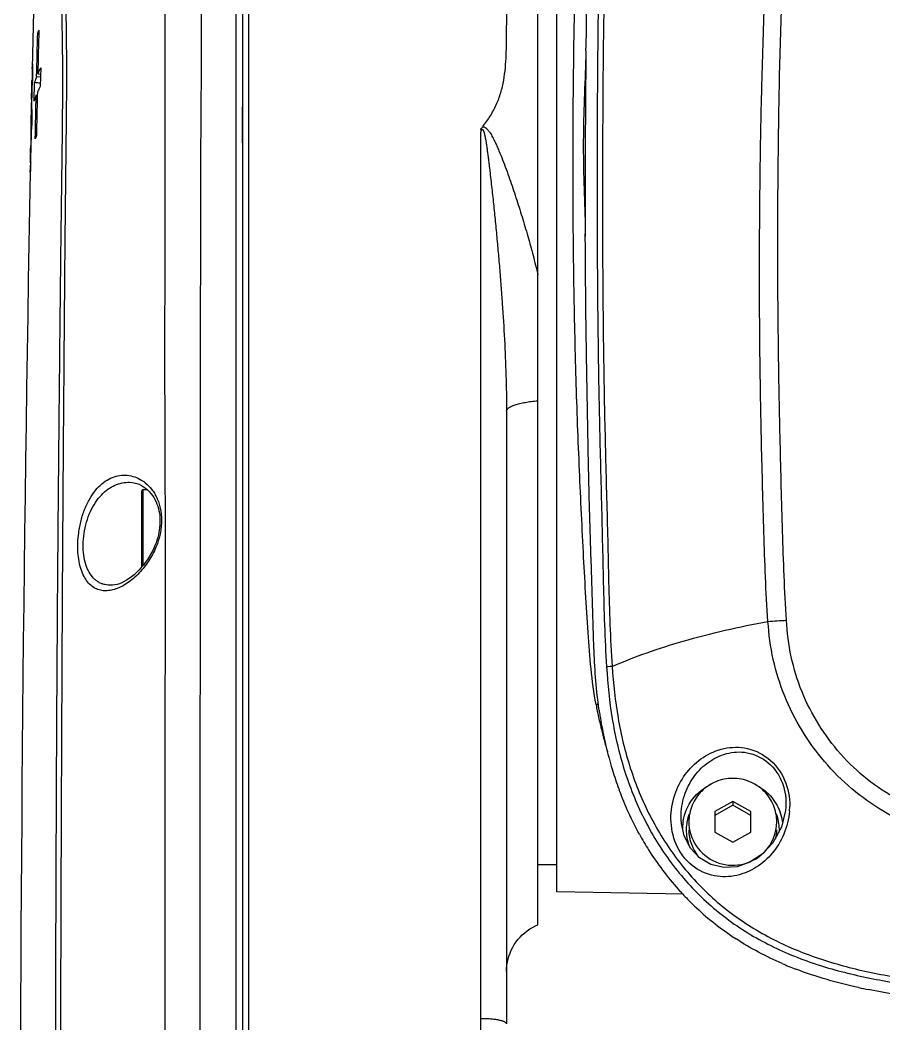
# Model space of a CAD drawing. Header units: millimetres. Extents: x 5828 to 6704, y 123 to 421.
# Drawn here: x 6366.69 to 6371.27, y 268.72 to 274.04 of the extents above; entities that cross this region are included whole.
import ezdxf

# ---------------------------------------------------------------- set-up
doc = ezdxf.new("R2010")
doc.units = ezdxf.units.MM
doc.layers.add('外形图', color=7, linetype='Continuous')

msp = doc.modelspace()

# ---------------------------------------------------------------- linework, layer by layer
at = {"layer": '外形图', "color": 7, "linetype": 'Continuous'}
for p, q in [((6369.4356, 269.2421), (6369.4356, 276.6085)), ((6369.5356, 269.4164), (6369.5356, 276.4497)), ((6367.9011, 276.3956), (6367.9011, 263.6177)), ((6367.8689, 276.3622), (6367.8689, 259.7691)), ((6366.771, 274.533), (6366.7538, 273.7828)), ((6366.7658, 274.3498), (6366.7537, 273.7828)), ((6366.7826, 273.9718), (6366.7885, 273.9712)), ((6369.6897, 273.8771), (6369.6898, 273.89)), ((6369.6901, 273.8772), (6369.6902, 273.8902)), ((6366.7538, 273.7825), (6366.7538, 273.7829)), ((6366.7545, 273.8009), (6366.7554, 273.8008)), ((6366.7986, 273.7864), (6366.7961, 273.6873)), ((6366.752, 273.7017), (6366.7522, 273.7136)), ((6366.7522, 273.7136), (6366.7523, 273.7155)), ((6366.7523, 273.716), (6366.7523, 273.718)), ((6366.7523, 273.716), (6366.7523, 273.7155)), ((6366.7523, 273.7155), (6366.7523, 273.716)), ((6366.7548, 273.7161), (6366.7529, 273.716)), ((6366.7533, 273.7629), (6366.7554, 273.7627)), ((6366.777, 273.7404), (6366.7974, 273.7383)), ((6366.7832, 273.7552), (6366.7978, 273.7533)), ((6366.7505, 273.6226), (6366.7516, 273.6831)), ((6366.7516, 273.6831), (6366.752, 273.7017)), ((6366.752, 273.7017), (6366.7523, 273.7017)), ((6366.7524, 273.6681), (6366.7538, 273.6681)), ((6366.7638, 273.6103), (6366.766, 273.7094)), ((6366.7503, 273.6174), (6366.7458, 273.3884)), ((6366.7504, 273.6201), (6366.7505, 273.6226)), ((6366.7505, 273.6226), (6366.7504, 273.6201)), ((6366.751, 273.61), (6366.7522, 273.6099)), ((6366.7747, 273.6415), (6366.7806, 273.6418)), ((6366.7809, 273.6561), (6366.7806, 273.6418)), ((6366.7485, 273.5088), (6366.7496, 273.5658)), ((6366.7496, 273.5658), (6366.7498, 273.5751)), ((6366.7496, 273.5658), (6366.7498, 273.5751)), ((6366.7498, 273.5751), (6366.751, 273.575)), ((6366.7507, 273.5658), (6366.7508, 273.5659)), ((6366.7507, 273.5658), (6366.7509, 273.5658)), ((6367.869, 273.3893), (6367.869, 273.5786)), ((6366.748, 273.4864), (6366.7485, 273.5088)), ((6366.748, 273.4864), (6366.7484, 273.5065)), ((6366.7484, 273.5065), (6366.7485, 273.5088)), ((6366.7512, 273.5089), (6366.749, 273.5088)), ((6366.7491, 273.4963), (6366.751, 273.4964)), ((6366.7483, 273.4388), (6366.75, 273.4388)), ((6369.1308, 273.4426), (6369.1308, 268.744)), ((6366.7448, 273.3353), (6366.7453, 273.3609)), ((6366.7451, 273.3503), (6366.7453, 273.3502)), ((6366.7451, 273.3503), (6366.7453, 273.3502)), ((6366.7466, 273.3664), (6366.7482, 273.3663)), ((6366.7438, 273.2822), (6366.7448, 273.3353)), ((6366.7438, 273.2822), (6366.7446, 273.3253)), ((6366.7446, 273.3253), (6366.7448, 273.3353)), ((6366.7451, 273.3253), (6366.747, 273.3251)), ((6366.7454, 273.3279), (6366.7471, 273.3277)), ((6366.747, 273.3251), (6366.747, 273.3249)), ((6366.743, 273.2408), (6366.7429, 273.2335)), ((6366.7431, 273.2408), (6366.743, 273.2335)), ((6366.7433, 273.2521), (6366.7443, 273.2522)), ((6369.6867, 272.8918), (6369.6867, 272.9053)), ((6369.687, 272.8918), (6369.687, 272.9053)), ((6369.2689, 271.9659), (6369.2689, 268.7164)), ((6367.2701, 271.5889), (6367.2701, 271.5889)), ((6367.3356, 271.1405), (6367.3356, 271.5431)), ((6367.3423, 271.1485), (6367.3423, 271.5497)), ((6367.3423, 271.5497), (6367.3637, 271.5497)), ((6367.9011, 271.3667), (6367.9011, 270.9872)), ((6367.173, 271.0422), (6367.173, 271.0422)), ((6367.9011, 270.5705), (6367.9011, 268.415)), ((6370.4689, 269.8967), (6370.3737, 269.8424)), ((6370.4689, 269.8967), (6370.4689, 269.8759)), ((6370.5642, 269.8424), (6370.4689, 269.8967)), ((6370.7507, 269.8815), (6370.75, 269.8641)), ((6370.4689, 269.8759), (6370.3737, 269.8216)), ((6370.3737, 269.8424), (6370.3737, 269.7338)), ((6370.5642, 269.8216), (6370.4689, 269.8759)), ((6370.5642, 269.7338), (6370.5642, 269.8424)), ((6370.7487, 269.849), (6370.7486, 269.8476)), ((6370.75, 269.8641), (6370.7487, 269.849)), ((6370.1954, 269.7969), (6370.1947, 269.8139)), ((6370.1968, 269.7809), (6370.1954, 269.7969)), ((6370.1969, 269.78), (6370.1968, 269.7809)), ((6370.3737, 269.7338), (6370.4689, 269.6795)), ((6370.4689, 269.6795), (6370.5642, 269.7338)), ((6369.4356, 269.5621), (6369.5356, 269.5621)), ((6370.2075, 269.4047), (6369.5356, 269.4164))]:
    msp.add_line(p, q, dxfattribs=at)
for points in [[(6367.9011, 274.6282), (6367.9011, 273.739), (6367.9011, 273.5906), (6367.9011, 273.4244), (6367.9011, 273.2416), (6367.9011, 273.0409), (6367.9011, 272.8201), (6367.9011, 272.3152)], [(6369.1308, 273.4426), (6369.1309, 272.9661), (6369.1308, 272.4397), (6369.1309, 271.8573), (6369.1308, 271.2094), (6369.1308, 270.4849)], [(6367.9011, 272.3152), (6367.9011, 272.0282), (6367.9011, 271.7131)], [(6367.2701, 271.5889), (6367.2813, 271.5882), (6367.2947, 271.5861), (6367.3077, 271.5826), (6367.3203, 271.5779), (6367.3324, 271.5721), (6367.344, 271.5651), (6367.3549, 271.5572)], [(6367.3549, 271.5572), (6367.3651, 271.5485), (6367.3746, 271.5391), (6367.3832, 271.5291), (6367.3911, 271.5186), (6367.3982, 271.5077), (6367.4045, 271.4965), (6367.4101, 271.485), (6367.415, 271.4733), (6367.4192, 271.4614), (6367.4227, 271.4493), (6367.4256, 271.4372), (6367.4278, 271.4249), (6367.4295, 271.4125), (6367.4306, 271.4), (6367.4311, 271.3873), (6367.4311, 271.3745), (6367.4304, 271.3615), (6367.4292, 271.3483), (6367.4275, 271.3349), (6367.4253, 271.3227)], [(6367.4253, 271.3227), (6367.4228, 271.3106), (6367.4193, 271.2966), (6367.4151, 271.2824), (6367.4102, 271.268), (6367.4045, 271.2533), (6367.3981, 271.2385), (6367.3909, 271.2236), (6367.3829, 271.2085), (6367.3742, 271.1935), (6367.3646, 271.1787), (6367.3543, 271.1641), (6367.3433, 271.1497)], [(6367.3433, 271.1497), (6367.3317, 271.1358), (6367.3194, 271.1225), (6367.3068, 271.11), (6367.2938, 271.0983), (6367.2806, 271.0876), (6367.2674, 271.0779), (6367.2541, 271.0694), (6367.2411, 271.0619), (6367.2282, 271.0557), (6367.2156, 271.0507), (6367.2034, 271.0468), (6367.1916, 271.0441), (6367.1802, 271.0426), (6367.173, 271.0422)], [(6370.7487, 269.8489), (6370.7266, 269.7589), (6370.6815, 269.6768), (6370.6243, 269.6157), (6370.5599, 269.5737), (6370.4912, 269.5502), (6370.4206, 269.5459), (6370.3518, 269.5621), (6370.2923, 269.5972), (6370.2453, 269.648), (6370.2117, 269.7143), (6370.1969, 269.78)], [(6369.2689, 268.9949), (6369.2694, 269.011), (6369.2709, 269.0275), (6369.2735, 269.044), (6369.2771, 269.0603), (6369.2817, 269.0764), (6369.2874, 269.0923), (6369.294, 269.1077), (6369.3016, 269.1227), (6369.3101, 269.1372), (6369.3195, 269.1511), (6369.3297, 269.1644), (6369.3408, 269.177), (6369.3526, 269.1889), (6369.3652, 269.2), (6369.3784, 269.2103), (6369.3923, 269.2198), (6369.4067, 269.2284), (6369.4217, 269.236), (6369.4356, 269.2421)]]:
    msp.add_lwpolyline(points, dxfattribs=at)
for centre, radius, start, end in [((6438.212, 273.2194), 68.5255, 179.194188, 179.439249), ((6367.1634, 273.8167), 0.4112, 155.6254, 157.8406), ((6441.0645, 273.1721), 71.3783, 179.434109, 180.214157), ((6370.9061, 273.664), 4.154, 178.366, 178.6357), ((6367.1796, 273.5789), 0.4338, 151.4459, 156.0199), ((6381.2747, 273.4255), 14.5253, 178.66904, 178.8463), ((6359.6237, 273.8392), 7.1322, 358.89111, 359.01117), ((6367.1307, 273.5973), 0.3815, 157.9586, 162.9081), ((6382.2359, 273.3204), 15.4883, 178.65821, 178.88212), ((6358.6486, 273.8602), 8.1074, 357.91938, 358.87599), ((6360.3118, 273.7905), 6.4418, 358.39397, 358.91131), ((6366.7415, 273.9997), 0.292, 272.2559, 272.5805), ((6366.8718, 273.6149), 0.1215, 177.584, 178.8443), ((6367.1551, 273.4898), 0.4095, 158.2636, 162.8805), ((6356.754, 273.6451), 9.9981, 358.16557, 358.94832), ((6358.8742, 273.5796), 7.8754, 358.449, 358.97579), ((6367.1763, 273.2503), 0.4371, 156.4554, 158.5299), ((6369.1967, 273.3144), 2.4519, 178.2704, 178.9119), ((6357.898, 273.6052), 8.8535, 357.90783, 358.18543), ((6674.0112, 267.4901), 307.322, 178.929172, 181.207883), ((6369.0855, 273.2154), 2.3425, 179.1026, 179.2643), ((6368.005, 273.2292), 1.2619, 179.2611, 179.4068), ((6374.6084, 273.1282), 7.8661, 178.87827, 179.09717), ((6367.3423, 271.5431), 0.00667, 90, 180), ((6369.377, 292.9006), 22.0865, 273.31791, 273.57267), ((6369.7505, 270.3201), 0.0899, 85.4492, 94.4135), ((6371.9877, 270.8211), 2.2815, 190.3878, 191.2755), ((6371.9646, 270.8166), 2.258, 191.2768, 191.4384), ((6371.9199, 270.8073), 2.2123, 191.4326, 193.2945), ((6372.1084, 270.7264), 2.3739, 188.3936, 189.0866), ((6371.964, 270.7028), 2.2276, 189.0748, 190.5724), ((6371.871, 270.7959), 2.1621, 193.3004, 193.6251), ((6371.8237, 270.7843), 2.1134, 193.6195, 195.3903), ((6371.8936, 270.6867), 2.1554, 190.4932, 192.1834), ((6371.7404, 270.7613), 2.027, 195.3892, 197.2683), ((6371.8045, 270.6665), 2.0641, 192.1566, 197.0263), ((6371.6711, 270.6262), 1.9248, 197.0424, 200.1646), ((6371.6118, 270.6049), 1.8618, 200.1806, 200.3994), ((6370.4646, 269.7461), 0.2426, 160.0748, 169.6236), ((6370.4733, 269.7461), 0.2426, 10.3764, 19.9252), ((6370.4734, 269.7491), 0.2626, 9.7136, 20.1751), ((6370.3982, 269.8738), 0.3726, 355.6232, 358.0234), ((6370.4024, 269.8737), 0.3684, 358.0253, 359.4925), ((6370.4617, 269.7493), 0.2598, 173.3496, 178.958), ((6370.4648, 269.749), 0.2629, 170.2797, 173.3562), ((6370.4636, 269.7462), 0.2417, 169.6031, 179.4015), ((6370.4733, 269.7883), 0.229, 315.4059, 359.9413), ((6370.4742, 269.7462), 0.2417, 0.5985, 10.3969), ((6370.4732, 269.749), 0.2628, 6.1711, 9.7207), ((6371.4005, 270.5073), 1.6287, 208.8183, 212.2019), ((6370.4579, 269.7495), 0.2559, 178.9691, 179.9995), ((6370.4586, 269.7464), 0.2367, 179.433, 180.567), ((6370.4653, 269.7468), 0.2434, 180.6467, 199.329), ((6370.4643, 269.7466), 0.2287, 180.0418, 219.4701), ((6370.4736, 269.7466), 0.2286, 347.8849, 359.9509), ((6370.4778, 269.7464), 0.2381, 357.5412, 359.4317), ((6370.4793, 269.7464), 0.2367, 359.433, 0.567), ((6370.4621, 269.7459), 0.24, 199.3778, 202.8687), ((6371.3505, 270.4757), 1.5695, 212.1993, 221.7112), ((6370.4726, 269.7886), 0.2296, 314.0574, 315.4787), ((6371.3262, 270.4551), 1.5377, 221.7391, 224.4846), ((6371.3267, 270.4564), 1.5389, 224.5065, 234.2542), ((6371.3263, 270.4557), 1.5381, 234.2518, 236.8826), ((6371.467, 270.7353), 1.8515, 246.5571, 249.003), ((6371.7977, 271.929), 3.0915, 257.66, 258.6134)]:
    msp.add_arc(centre, radius, start, end, dxfattribs=at)
for points, knots in [([(6367.6327, 276.386), (6367.6328, 276.386), (6367.6329, 276.3858), (6367.633, 276.3854), (6367.6331, 276.3848), (6367.6333, 276.3836), (6367.6335, 276.3814), (6367.6338, 276.3782), (6367.634, 276.3739), (6367.6342, 276.3688), (6367.6345, 276.3627), (6367.6347, 276.3557), (6367.635, 276.3477), (6367.6353, 276.3352), (6367.6358, 276.3172), (6367.6363, 276.2929), (6367.6369, 276.2649), (6367.6376, 276.2332), (6367.6382, 276.1979), (6367.6389, 276.159), (6367.6395, 276.1165), (6367.6402, 276.0706), (6367.641, 276.0025), (6367.6419, 275.9091), (6367.6429, 275.7873), (6367.6438, 275.653), (6367.6448, 275.5068), (6367.6458, 275.3492), (6367.6467, 275.1809), (6367.6474, 275.0027), (6367.6481, 274.8154), (6367.6487, 274.6197), (6367.6493, 274.4165), (6367.6494, 274.2065), (6367.6493, 274.0276), (6367.6493, 273.8818), (6367.6491, 273.7709), (6367.6487, 273.6591), (6367.6479, 273.5468), (6367.647, 273.4343), (6367.6464, 273.3216), (6367.6463, 273.209), (6367.6466, 273.0964), (6367.6468, 272.9838), (6367.6465, 272.8337), (6367.6452, 272.6459), (6367.6438, 272.4205), (6367.6434, 272.1952), (6367.6438, 271.9698), (6367.6444, 271.7444), (6367.6447, 271.5189), (6367.6447, 271.2934), (6367.6443, 270.9926), (6367.6437, 270.6165), (6367.6428, 270.1651), (6367.6422, 269.7134), (6367.6419, 269.2616), (6367.6418, 268.8097), (6367.6417, 268.3575), (6367.6413, 267.9052), (6367.6409, 267.4526), (6367.6407, 267.0754), (6367.6406, 266.7735), (6367.6404, 266.4716), (6367.6407, 266.094), (6367.6419, 265.7163), (6367.6427, 265.414), (6367.6429, 265.1872), (6367.6429, 264.9605), (6367.6432, 264.7337), (6367.6442, 264.5447), (6367.6449, 264.3934), (6367.645, 264.2799), (6367.6447, 264.1664), (6367.644, 264.0528), (6367.6442, 263.9393), (6367.6459, 263.8636), (6367.6472, 263.8258)], [0, 0, 0, 0, 0.000014, 0.000043, 0.000091, 0.000157, 0.000344, 0.000606, 0.000943, 0.001354, 0.00184, 0.0024, 0.003035, 0.003745, 0.005387, 0.007325, 0.009557, 0.01208, 0.014893, 0.017992, 0.021373, 0.025033, 0.028967, 0.037639, 0.047349, 0.058054, 0.069712, 0.082277, 0.095695, 0.109905, 0.124841, 0.140437, 0.156635, 0.173379, 0.190598, 0.199356, 0.208197, 0.217101, 0.226049, 0.235018, 0.24399, 0.252958, 0.261919, 0.270879, 0.279843, 0.297784, 0.31573, 0.333671, 0.351611, 0.369556, 0.387508, 0.405465, 0.423426, 0.459353, 0.495292, 0.531247, 0.567218, 0.603202, 0.6392, 0.675212, 0.711241, 0.747285, 0.765312, 0.783341, 0.81941, 0.855498, 0.87355, 0.891605, 0.90966, 0.927715, 0.945774, 0.954806, 0.963842, 0.972882, 0.981923, 0.990963, 1, 1, 1, 1]), ([(6367.8336, 263.6682), (6367.8336, 263.8213), (6367.8339, 264.1275), (6367.8344, 264.5866), (6367.8346, 265.0456), (6367.8343, 265.6572), (6367.8344, 266.4211), (6367.8344, 267.3373), (6367.8344, 268.2527), (6367.8344, 269.1673), (6367.8344, 269.9291), (6367.8344, 270.5381), (6367.8344, 270.9946), (6367.8344, 271.451), (6367.8344, 271.9071), (6367.8344, 272.3631), (6367.8344, 272.8189), (6367.8344, 273.2744), (6367.8345, 273.726), (6367.8345, 274.166), (6367.8345, 274.5208), (6367.8345, 274.7912), (6367.8345, 274.9819), (6367.8344, 275.1634), (6367.8344, 275.3349), (6367.8344, 275.4956), (6367.8344, 275.6447), (6367.8344, 275.7817), (6367.8344, 275.906), (6367.8344, 276.0014), (6367.8344, 276.0709), (6367.8344, 276.1178), (6367.8344, 276.1612), (6367.8344, 276.2009), (6367.8344, 276.237), (6367.8344, 276.2694), (6367.8344, 276.298), (6367.8344, 276.3195), (6367.8344, 276.3348), (6367.8344, 276.3449), (6367.8344, 276.354), (6367.8344, 276.3621), (6367.8344, 276.3693), (6367.8344, 276.3756), (6367.8344, 276.3809), (6367.8344, 276.3847), (6367.8344, 276.3872), (6367.8344, 276.3888), (6367.8344, 276.3901), (6367.8344, 276.3912), (6367.8344, 276.3919), (6367.8344, 276.3924), (6367.8344, 276.3927), (6367.8344, 276.3929), (6367.8344, 276.393), (6367.8344, 276.3931), (6367.8344, 276.3932), (6367.8344, 276.3932)], [0, 0, 0, 0, 0.036091, 0.072182, 0.108251, 0.144299, 0.216357, 0.288354, 0.360294, 0.432172, 0.503994, 0.539882, 0.575755, 0.61162, 0.647467, 0.683295, 0.719126, 0.754925, 0.790687, 0.825583, 0.858656, 0.874325, 0.889336, 0.903624, 0.917122, 0.929766, 0.941503, 0.952284, 0.962064, 0.970802, 0.974766, 0.978455, 0.981863, 0.984987, 0.987823, 0.990368, 0.992619, 0.994574, 0.995439, 0.99623, 0.996946, 0.997586, 0.998152, 0.998642, 0.999057, 0.999397, 0.999538, 0.999661, 0.999764, 0.999849, 0.999915, 0.999941, 0.999962, 0.999979, 0.999991, 0.999998, 1, 1, 1, 1]), ([(6367.461, 276.3151), (6367.461, 276.3151), (6367.461, 276.315), (6367.461, 276.3149), (6367.4609, 276.3148), (6367.4609, 276.3144), (6367.4609, 276.3139), (6367.4609, 276.313), (6367.4608, 276.3119), (6367.4608, 276.3106), (6367.4607, 276.309), (6367.4607, 276.3064), (6367.4606, 276.3026), (6367.4605, 276.2973), (6367.4604, 276.2911), (6367.4603, 276.2839), (6367.4602, 276.2758), (6367.46, 276.263), (6367.4598, 276.2448), (6367.4597, 276.2201), (6367.4595, 276.1916), (6367.4594, 276.1595), (6367.4593, 276.1237), (6367.4593, 276.0843), (6367.4592, 276.0413), (6367.4591, 275.9948), (6367.459, 275.926), (6367.4586, 275.8315), (6367.4581, 275.7085), (6367.4577, 275.573), (6367.4574, 275.4256), (6367.4572, 275.2669), (6367.4571, 275.0976), (6367.4569, 274.9186), (6367.4567, 274.7306), (6367.4568, 274.5345), (6367.4568, 274.3663), (6367.4566, 274.2282), (6367.4565, 274.1223), (6367.4564, 274.0149), (6367.4566, 273.8695), (6367.457, 273.7227), (6367.4568, 273.5749), (6367.4565, 273.4633), (6367.4562, 273.3516), (6367.4564, 273.2025), (6367.4573, 273.0536), (6367.4576, 272.9046), (6367.4573, 272.7928), (6367.4568, 272.681), (6367.456, 272.5318), (6367.4554, 272.3454), (6367.4557, 272.1217), (6367.4565, 271.898), (6367.4574, 271.6742), (6367.4582, 271.3757), (6367.4582, 271.0024), (6367.4578, 270.5544), (6367.4572, 270.1062), (6367.457, 269.6578), (6367.4572, 269.2092), (6367.4577, 268.7604), (6367.4581, 268.3115), (6367.4581, 267.8624), (6367.458, 267.4131), (6367.458, 266.9635), (6367.4575, 266.5887), (6367.4573, 266.2888), (6367.4573, 266.0637), (6367.4575, 265.8386), (6367.4578, 265.6135), (6367.4579, 265.3882), (6367.4577, 265.1629), (6367.4571, 264.9376), (6367.4568, 264.7123), (6367.4573, 264.5245), (6367.4578, 264.3742), (6367.4578, 264.2615), (6367.4573, 264.1487), (6367.4564, 264.0359), (6367.4563, 263.9231), (6367.4575, 263.8478), (6367.4586, 263.8102)], [0, 0, 0, 0, 0.000004, 0.000012, 0.000025, 0.000043, 0.000093, 0.000161, 0.000249, 0.000356, 0.000482, 0.000627, 0.000974, 0.001397, 0.001896, 0.002471, 0.003121, 0.003847, 0.005525, 0.007502, 0.009777, 0.012347, 0.01521, 0.018362, 0.0218, 0.02552, 0.029518, 0.038325, 0.048179, 0.059031, 0.070835, 0.083542, 0.097098, 0.11144, 0.126497, 0.1422, 0.158494, 0.166846, 0.175322, 0.18391, 0.192598, 0.210218, 0.219118, 0.22805, 0.236993, 0.245935, 0.263801, 0.272735, 0.281675, 0.290619, 0.299566, 0.317458, 0.335346, 0.353233, 0.371126, 0.389028, 0.424846, 0.460675, 0.496518, 0.532377, 0.568249, 0.604134, 0.640032, 0.675947, 0.71188, 0.747831, 0.7838, 0.801791, 0.819787, 0.837788, 0.855796, 0.87381, 0.891827, 0.909846, 0.927865, 0.945885, 0.954897, 0.963913, 0.972931, 0.981954, 0.990978, 1, 1, 1, 1]), ([(6366.9096, 263.2661), (6366.9118, 263.3391), (6366.9146, 263.4486), (6366.9172, 263.5947), (6366.9186, 263.7042), (6366.9193, 263.8134), (6366.9194, 263.9583), (6366.9187, 264.1027), (6366.9175, 264.2468), (6366.9163, 264.3907), (6366.9152, 264.5706), (6366.9137, 264.7864), (6366.9122, 265.0021), (6366.9108, 265.2178), (6366.909, 265.5053), (6366.9072, 265.8645), (6366.9055, 266.2954), (6366.9039, 266.8694), (6366.9034, 267.5864), (6366.9046, 268.446), (6366.9069, 269.3045), (6366.9097, 270.0191), (6366.9123, 270.5902), (6366.9145, 271.018), (6366.9172, 271.4457), (6366.9203, 271.873), (6366.9236, 272.2999), (6366.9264, 272.6554), (6366.9291, 272.9397), (6366.9313, 273.1529), (6366.9338, 273.3658), (6366.9359, 273.5426), (6366.9368, 273.6829), (6366.9369, 273.7863), (6366.9363, 273.8881), (6366.9353, 273.9881), (6366.9337, 274.0861), (6366.9311, 274.2126), (6366.9269, 274.3647), (6366.9201, 274.5393), (6366.9121, 274.7023), (6366.903, 274.8527), (6366.8948, 274.9697), (6366.8879, 275.0563), (6366.8829, 275.1158), (6366.8778, 275.1714), (6366.8728, 275.223), (6366.8678, 275.2705), (6366.8629, 275.3138), (6366.8582, 275.3529), (6366.8536, 275.3876), (6366.8492, 275.4179), (6366.8451, 275.4438), (6366.8418, 275.4626), (6366.8392, 275.4754), (6366.8374, 275.4833), (6366.8358, 275.49), (6366.8342, 275.4957), (6366.8327, 275.5002), (6366.8313, 275.5036), (6366.8302, 275.5057), (6366.8292, 275.5067), (6366.8286, 275.5072), (6366.828, 275.5073), (6366.8274, 275.5071), (6366.8268, 275.5065), (6366.8265, 275.5061), (6366.8264, 275.5058)], [0, 0, 0, 0, 0.017871, 0.026827, 0.035776, 0.044697, 0.05358, 0.071246, 0.080055, 0.088866, 0.106496, 0.124113, 0.14172, 0.159323, 0.176926, 0.212121, 0.247293, 0.282443, 0.352695, 0.422868, 0.492954, 0.562933, 0.597878, 0.632802, 0.667714, 0.702607, 0.737455, 0.772257, 0.78966, 0.807075, 0.824482, 0.841804, 0.850372, 0.858827, 0.867142, 0.875304, 0.883307, 0.891144, 0.90628, 0.920578, 0.933928, 0.946252, 0.957478, 0.962655, 0.967528, 0.972087, 0.976322, 0.980224, 0.983786, 0.987, 0.98986, 0.992362, 0.994503, 0.996281, 0.997033, 0.997693, 0.998262, 0.99874, 0.999127, 0.999425, 0.999635, 0.99971, 0.999769, 0.999817, 0.999866, 0.999925, 1, 1, 1, 1]), ([(6366.8899, 263.2733), (6366.8919, 263.3472), (6366.895, 263.4952), (6366.8969, 263.68), (6366.897, 263.8275), (6366.8962, 263.9739), (6366.8948, 264.1199), (6366.8934, 264.2657), (6366.8922, 264.4114), (6366.8908, 264.5936), (6366.8892, 264.8121), (6366.8871, 265.1034), (6366.8849, 265.4674), (6366.8828, 265.904), (6366.881, 266.3403), (6366.879, 266.9215), (6366.8777, 267.6473), (6366.8778, 268.5175), (6366.8796, 269.2421), (6366.8818, 269.8212), (6366.8839, 270.2552), (6366.8864, 270.689), (6366.8895, 271.1225), (6366.8932, 271.556), (6366.8973, 271.9891), (6366.9017, 272.4217), (6366.9055, 272.7821), (6366.9092, 273.0704), (6366.9121, 273.2863), (6366.9148, 273.501), (6366.9162, 273.7122), (6366.9148, 273.9172), (6366.9108, 274.1138), (6366.9049, 274.3007), (6366.8971, 274.4762), (6366.8876, 274.639), (6366.8769, 274.788), (6366.8655, 274.9221), (6366.8553, 275.0241), (6366.8472, 275.0977), (6366.8413, 275.1465), (6366.8356, 275.191), (6366.83, 275.231), (6366.8246, 275.2665), (6366.8195, 275.2974), (6366.8147, 275.3238), (6366.8108, 275.3428), (6366.8078, 275.3557), (6366.8058, 275.3636), (6366.8039, 275.3704), (6366.8022, 275.376), (6366.8005, 275.3804), (6366.799, 275.3837), (6366.7977, 275.3857), (6366.7967, 275.3867), (6366.796, 275.387), (6366.7953, 275.387), (6366.7946, 275.3867), (6366.7941, 275.3861), (6366.7936, 275.3852), (6366.7931, 275.384), (6366.7924, 275.3818), (6366.7917, 275.3784), (6366.791, 275.3733), (6366.7905, 275.3671), (6366.79, 275.3597), (6366.7899, 275.3544), (6366.7898, 275.3516)], [0, 0, 0, 0, 0.018245, 0.036508, 0.045596, 0.054638, 0.072634, 0.081618, 0.090608, 0.108591, 0.126564, 0.144529, 0.180457, 0.216372, 0.252255, 0.288111, 0.35976, 0.431324, 0.502817, 0.538533, 0.574223, 0.609892, 0.64555, 0.681201, 0.71683, 0.75241, 0.787961, 0.805749, 0.823535, 0.841254, 0.85872, 0.875631, 0.891832, 0.907251, 0.921745, 0.935188, 0.947492, 0.958586, 0.968394, 0.972792, 0.97684, 0.98053, 0.983856, 0.98681, 0.989389, 0.99159, 0.993411, 0.994179, 0.994852, 0.99543, 0.995914, 0.996304, 0.996601, 0.99681, 0.996885, 0.996944, 0.996995, 0.99705, 0.997116, 0.997201, 0.997306, 0.997433, 0.997756, 0.998173, 0.998685, 0.999294, 1, 1, 1, 1]), ([(6370.6553, 270.851), (6370.6444, 271.0081), (6370.6352, 271.2443), (6370.6269, 271.5592), (6370.6191, 271.8742), (6370.612, 272.2678), (6370.6097, 272.7402), (6370.613, 273.2124), (6370.6247, 273.8415), (6370.6419, 274.313), (6370.6569, 274.6271)], [0, 0, 0, 0, 0.125087, 0.187643, 0.250189, 0.375262, 0.500317, 0.625335, 0.750299, 1, 1, 1, 1]), ([(6370.7533, 270.8569), (6370.7433, 271.0138), (6370.7319, 271.328), (6370.72, 271.7993), (6370.7105, 272.2707), (6370.7068, 272.7421), (6370.7082, 273.2133), (6370.7174, 273.841), (6370.733, 274.3115), (6370.7473, 274.6249)], [0, 0, 0, 0, 0.125093, 0.2502, 0.375279, 0.500336, 0.625352, 0.750311, 1, 1, 1, 1]), ([(6369.1421, 273.4744), (6369.1565, 273.4921), (6369.1834, 273.5292), (6369.216, 273.5896), (6369.2398, 273.6535), (6369.255, 273.7197), (6369.2635, 273.7866), (6369.2675, 273.8536), (6369.2691, 273.9203), (6369.2696, 273.9866), (6369.2698, 274.0525), (6369.2701, 274.1394), (6369.2705, 274.2468), (6369.2707, 274.3741), (6369.2706, 274.4582), (6369.2705, 274.4999)], [0, 0, 0, 0, 0.065176, 0.130075, 0.194669, 0.25896, 0.322951, 0.386628, 0.449963, 0.512925, 0.575482, 0.637608, 0.760467, 0.881323, 1, 1, 1, 1]), ([(6369.7436, 270.4097), (6369.7205, 270.5355), (6369.6988, 270.8059), (6369.6754, 271.2296), (6369.6533, 271.6886), (6369.6357, 272.1728), (6369.6248, 272.6719), (6369.6205, 273.1749), (6369.6228, 273.6708), (6369.6276, 273.9979), (6369.631, 274.1584)], [0, 0, 0, 0, 0.102265, 0.216186, 0.339494, 0.469549, 0.603536, 0.738545, 0.871676, 1, 1, 1, 1]), ([(6369.7561, 274.1831), (6369.752, 273.8856), (6369.7484, 273.4392), (6369.7492, 272.8439), (6369.7528, 272.3972), (6369.7599, 271.9504), (6369.7694, 271.578), (6369.7771, 271.2802), (6369.7834, 270.9822), (6369.7899, 270.7588), (6369.7994, 270.6101)], [0, 0, 0, 0, 0.249741, 0.374714, 0.499733, 0.62478, 0.749844, 0.812385, 0.874933, 1, 1, 1, 1]), ([(6369.7859, 274.1875), (6369.7814, 273.8898), (6369.7773, 273.443), (6369.7775, 272.8472), (6369.781, 272.4001), (6369.7879, 271.9529), (6369.7976, 271.5803), (6369.8055, 271.2821), (6369.8119, 270.984), (6369.8185, 270.7603), (6369.8287, 270.6115)], [0, 0, 0, 0, 0.249758, 0.374734, 0.499753, 0.624798, 0.749855, 0.812394, 0.874941, 1, 1, 1, 1]), ([(6369.6879, 272.9501), (6369.6865, 273.0246), (6369.6802, 273.1734), (6369.6762, 273.397), (6369.682, 273.6204), (6369.6891, 273.7693), (6369.6907, 273.8438)], [0, 0, 0, 0, 0.249997, 0.500001, 0.750006, 1, 1, 1, 1]), ([(6366.7538, 273.7829), (6366.7539, 273.7847), (6366.7541, 273.7907), (6366.7543, 273.7967), (6366.7545, 273.8009)], [0, 0, 0, 0, 0.306053, 1, 1, 1, 1]), ([(6366.7545, 273.8009), (6366.7545, 273.8019), (6366.7546, 273.8032), (6366.7547, 273.8049), (6366.7548, 273.8058), (6366.7549, 273.8065), (6366.7549, 273.8071), (6366.755, 273.8074), (6366.755, 273.8076), (6366.7551, 273.8076)], [0, 0, 0, 0, 0.425429, 0.596319, 0.7382, 0.850242, 0.931644, 0.981559, 1, 1, 1, 1]), ([(6366.7555, 273.7828), (6366.7555, 273.7784), (6366.7554, 273.7562), (6366.7551, 273.734), (6366.7548, 273.7161)], [0, 0, 0, 0, 0.198033, 1, 1, 1, 1]), ([(6366.7551, 273.8076), (6366.7551, 273.8076), (6366.7551, 273.8074), (6366.7552, 273.8072), (6366.7552, 273.8067), (6366.7553, 273.806), (6366.7553, 273.8051), (6366.7553, 273.8041), (6366.7554, 273.8028), (6366.7554, 273.8007), (6366.7555, 273.7976), (6366.7555, 273.7934), (6366.7555, 273.7883), (6366.7555, 273.7847), (6366.7555, 273.7828)], [0, 0, 0, 0, 0.004454, 0.016049, 0.035294, 0.062461, 0.097646, 0.140805, 0.191881, 0.250818, 0.392047, 0.564103, 0.766804, 1, 1, 1, 1]), ([(6366.7527, 273.7136), (6366.7525, 273.7099), (6366.7523, 273.6998), (6366.752, 273.6896), (6366.7518, 273.6831)], [0, 0, 0, 0, 0.358128, 1, 1, 1, 1]), ([(6366.7529, 273.716), (6366.7529, 273.716), (6366.7529, 273.7159), (6366.7529, 273.7158), (6366.7528, 273.7156), (6366.7528, 273.7154), (6366.7528, 273.715), (6366.7528, 273.7144), (6366.7527, 273.7139), (6366.7527, 273.7136)], [0, 0, 0, 0, 0.017924, 0.066264, 0.145545, 0.255647, 0.39637, 0.567492, 1, 1, 1, 1]), ([(6366.753, 273.7079), (6366.753, 273.7086), (6366.753, 273.7098), (6366.753, 273.7114), (6366.753, 273.7128), (6366.753, 273.7139), (6366.753, 273.7148), (6366.753, 273.7154), (6366.753, 273.7157), (6366.7529, 273.7159), (6366.7529, 273.7159), (6366.7529, 273.716), (6366.7529, 273.716)], [0, 0, 0, 0, 0.23904, 0.444295, 0.616358, 0.755821, 0.863282, 0.939343, 0.965793, 0.984624, 0.995925, 1, 1, 1, 1]), ([(6366.7524, 273.6681), (6366.7525, 273.6758), (6366.7528, 273.689), (6366.753, 273.7023), (6366.753, 273.7079)], [0, 0, 0, 0, 0.576909, 1, 1, 1, 1]), ([(6366.766, 273.7094), (6366.7711, 273.7088), (6366.7813, 273.7079), (6366.7915, 273.7068), (6366.7966, 273.7062)], [0, 0, 0, 0, 0.50001, 1, 1, 1, 1]), ([(6366.7961, 273.6873), (6366.7948, 273.6847), (6366.7894, 273.6745), (6366.7844, 273.6641), (6366.7809, 273.6562)], [0, 0, 0, 0, 0.253904, 1, 1, 1, 1]), ([(6366.7498, 273.5751), (6366.75, 273.5793), (6366.7504, 273.5909), (6366.7508, 273.6025), (6366.751, 273.61)], [0, 0, 0, 0, 0.359523, 1, 1, 1, 1]), ([(6366.7508, 273.5659), (6366.7508, 273.5659), (6366.7509, 273.5659), (6366.7509, 273.5658), (6366.7509, 273.5658)], [0, 0, 0, 0, 0.143766, 1, 1, 1, 1]), ([(6366.7509, 273.5658), (6366.7509, 273.5657), (6366.7509, 273.5655), (6366.751, 273.5652), (6366.751, 273.565)], [0, 0, 0, 0, 0.162321, 1, 1, 1, 1]), ([(6366.751, 273.565), (6366.7511, 273.564), (6366.7512, 273.5613), (6366.7513, 273.5561), (6366.7514, 273.5485), (6366.7514, 273.5427), (6366.7514, 273.5394)], [0, 0, 0, 0, 0.115386, 0.319086, 0.612934, 1, 1, 1, 1]), ([(6366.7488, 273.5065), (6366.7486, 273.5038), (6366.7484, 273.4971), (6366.7481, 273.4904), (6366.748, 273.4864)], [0, 0, 0, 0, 0.402447, 1, 1, 1, 1]), ([(6366.749, 273.5088), (6366.7489, 273.5088), (6366.7489, 273.5087), (6366.7489, 273.5086), (6366.7489, 273.5084), (6366.7489, 273.508), (6366.7488, 273.5074), (6366.7488, 273.5068), (6366.7488, 273.5065)], [0, 0, 0, 0, 0.018048, 0.065187, 0.142759, 0.251208, 0.562023, 1, 1, 1, 1]), ([(6366.7491, 273.4963), (6366.7491, 273.4973), (6366.7491, 273.4991), (6366.7491, 273.5016), (6366.7491, 273.5037), (6366.7491, 273.5055), (6366.7491, 273.5067), (6366.7491, 273.5075), (6366.749, 273.5079), (6366.749, 273.5083), (6366.749, 273.5085), (6366.749, 273.5087), (6366.749, 273.5088), (6366.749, 273.5088)], [0, 0, 0, 0, 0.232444, 0.43442, 0.605827, 0.74656, 0.856522, 0.899934, 0.935615, 0.963509, 0.983541, 0.995656, 1, 1, 1, 1]), ([(6366.7514, 273.5394), (6366.7514, 273.5282), (6366.7511, 273.5022), (6366.7507, 273.4763), (6366.7504, 273.4616)], [0, 0, 0, 0, 0.433543, 1, 1, 1, 1]), ([(6366.7483, 273.4388), (6366.7485, 273.4498), (6366.7488, 273.469), (6366.749, 273.4881), (6366.7491, 273.4963)], [0, 0, 0, 0, 0.574278, 1, 1, 1, 1]), ([(6369.1308, 273.4613), (6369.1332, 273.4629), (6369.1377, 273.4666), (6369.1409, 273.4715), (6369.1419, 273.4741)], [0, 0, 0, 0, 0.502163, 1, 1, 1, 1]), ([(6369.1345, 273.4533), (6369.1349, 273.4541), (6369.1354, 273.4557), (6369.135, 273.4583), (6369.1331, 273.4602), (6369.1316, 273.4609), (6369.1308, 273.4613)], [0, 0, 0, 0, 0.252894, 0.496635, 0.742993, 1, 1, 1, 1]), ([(6369.1308, 273.4427), (6369.1323, 273.444), (6369.1352, 273.4471), (6369.1351, 273.4515), (6369.1345, 273.4533)], [0, 0, 0, 0, 0.504024, 1, 1, 1, 1]), ([(6369.1345, 273.4533), (6369.1347, 273.4538), (6369.135, 273.4547), (6369.1358, 273.456), (6369.1366, 273.4572), (6369.1375, 273.4583), (6369.1387, 273.4592), (6369.1398, 273.4598), (6369.1408, 273.4596), (6369.1418, 273.4593), (6369.1428, 273.4586), (6369.1438, 273.4574), (6369.1448, 273.4558), (6369.1459, 273.4536), (6369.1471, 273.4509), (6369.1481, 273.4481), (6369.149, 273.4454), (6369.1501, 273.4416), (6369.1513, 273.4369), (6369.1527, 273.4312), (6369.154, 273.4255), (6369.1551, 273.4197), (6369.1566, 273.4121), (6369.1583, 273.4025), (6369.1603, 273.3909), (6369.1621, 273.3794), (6369.1638, 273.3678), (6369.1655, 273.3562), (6369.1671, 273.3446), (6369.1692, 273.3291), (6369.1717, 273.3097), (6369.1747, 273.2865), (6369.1775, 273.2632), (6369.1812, 273.2321), (6369.1857, 273.1933), (6369.1909, 273.1466), (6369.196, 273.0998), (6369.201, 273.0531), (6369.2074, 272.9906), (6369.215, 272.9124), (6369.2237, 272.8184), (6369.2319, 272.7243), (6369.2395, 272.63), (6369.2488, 272.504), (6369.2586, 272.3461), (6369.2667, 272.1563), (6369.2689, 272.0294), (6369.2689, 271.966)], [0, 0, 0, 0, 0.000965, 0.001932, 0.002899, 0.003869, 0.004842, 0.005813, 0.006305, 0.006797, 0.007776, 0.008752, 0.009727, 0.01167, 0.013611, 0.01555, 0.017488, 0.019426, 0.023299, 0.027171, 0.031043, 0.034914, 0.038785, 0.046527, 0.054269, 0.062013, 0.069757, 0.077503, 0.08525, 0.092998, 0.108498, 0.124004, 0.139514, 0.15503, 0.186077, 0.217146, 0.248236, 0.279348, 0.310482, 0.372814, 0.435228, 0.497721, 0.560287, 0.622924, 0.748393, 0.874097, 1, 1, 1, 1]), ([(6369.1421, 273.4744), (6369.1424, 273.4744), (6369.1429, 273.4742), (6369.1437, 273.4741), (6369.1446, 273.474), (6369.1454, 273.4739), (6369.1462, 273.4738), (6369.1473, 273.4735), (6369.1491, 273.473), (6369.1517, 273.4719), (6369.1546, 273.4703), (6369.1574, 273.4684), (6369.1601, 273.4665), (6369.1626, 273.4644), (6369.165, 273.4621), (6369.1673, 273.4597), (6369.1703, 273.4564), (6369.1738, 273.4522), (6369.1778, 273.4469), (6369.1828, 273.4396), (6369.1886, 273.4303), (6369.1973, 273.4149), (6369.2072, 273.3952), (6369.2182, 273.3712), (6369.232, 273.3387), (6369.2484, 273.2977), (6369.2671, 273.2481), (6369.285, 273.1982), (6369.3024, 273.148), (6369.3192, 273.0975), (6369.3355, 273.0469), (6369.3566, 272.9792), (6369.3818, 272.894), (6369.41, 272.7914), (6369.4273, 272.7225), (6369.4356, 272.688)], [0, 0, 0, 0, 0.000978, 0.001958, 0.002937, 0.003916, 0.004895, 0.005875, 0.007832, 0.011744, 0.015654, 0.019562, 0.023467, 0.027371, 0.031271, 0.035169, 0.039065, 0.046853, 0.054636, 0.062417, 0.07797, 0.09352, 0.124618, 0.155725, 0.186847, 0.249143, 0.31151, 0.373944, 0.436438, 0.498984, 0.561571, 0.62419, 0.749484, 0.874782, 1, 1, 1, 1]), ([(6366.746, 273.3884), (6366.7458, 273.378), (6366.7455, 273.3603), (6366.7452, 273.3426), (6366.7451, 273.3353)], [0, 0, 0, 0, 0.585942, 1, 1, 1, 1]), ([(6366.7454, 273.3279), (6366.7456, 273.3324), (6366.746, 273.3453), (6366.7464, 273.3582), (6366.7466, 273.3664)], [0, 0, 0, 0, 0.354779, 1, 1, 1, 1]), ([(6366.7451, 273.3353), (6366.7451, 273.3345), (6366.7451, 273.3331), (6366.7451, 273.331), (6366.7451, 273.3293), (6366.7451, 273.3279), (6366.7451, 273.3269), (6366.7451, 273.3263), (6366.7451, 273.3259), (6366.7451, 273.3257), (6366.7451, 273.3255), (6366.7451, 273.3254), (6366.7451, 273.3253), (6366.7451, 273.3253)], [0, 0, 0, 0, 0.233342, 0.435879, 0.607526, 0.748198, 0.857812, 0.900947, 0.93629, 0.963835, 0.983589, 0.995583, 1, 1, 1, 1]), ([(6366.7451, 273.3253), (6366.7452, 273.3253), (6366.7452, 273.3254), (6366.7452, 273.3255), (6366.7452, 273.3257), (6366.7452, 273.326), (6366.7453, 273.3263), (6366.7453, 273.327), (6366.7453, 273.3275), (6366.7454, 273.3279)], [0, 0, 0, 0, 0.016583, 0.06347, 0.141449, 0.250636, 0.391071, 0.562771, 1, 1, 1, 1]), ([(6366.7432, 273.2335), (6366.7432, 273.2335), (6366.7432, 273.2336), (6366.7432, 273.2336), (6366.7432, 273.2338), (6366.7431, 273.2342), (6366.7431, 273.2348), (6366.7431, 273.2358), (6366.7431, 273.237), (6366.7431, 273.2385), (6366.7431, 273.2403), (6366.7431, 273.2416), (6366.7432, 273.2423)], [0, 0, 0, 0, 0.004204, 0.015498, 0.034374, 0.061021, 0.138006, 0.246697, 0.387174, 0.559505, 0.763753, 1, 1, 1, 1]), ([(6366.7438, 273.2408), (6366.7437, 273.2402), (6366.7437, 273.2392), (6366.7436, 273.2377), (6366.7435, 273.2365), (6366.7434, 273.2355), (6366.7434, 273.2347), (6366.7433, 273.2341), (6366.7433, 273.2338), (6366.7433, 273.2336), (6366.7433, 273.2336), (6366.7432, 273.2335), (6366.7432, 273.2335)], [0, 0, 0, 0, 0.225944, 0.424636, 0.595295, 0.737143, 0.849406, 0.931252, 0.960441, 0.981635, 0.994748, 1, 1, 1, 1]), ([(6366.7455, 273.282), (6366.7452, 273.2736), (6366.7447, 273.2599), (6366.7441, 273.2461), (6366.7438, 273.2408)], [0, 0, 0, 0, 0.610426, 1, 1, 1, 1]), ([(6369.7601, 270.3799), (6369.745, 270.4835), (6369.7338, 270.641), (6369.7277, 270.8508), (6369.7219, 271.0603), (6369.7125, 271.3215), (6369.7042, 271.6352), (6369.6985, 271.9493), (6369.6929, 272.2635), (6369.6886, 272.5777), (6369.6872, 272.7871), (6369.6867, 272.8918)], [0, 0, 0, 0, 0.125018, 0.187944, 0.250574, 0.375185, 0.499883, 0.625049, 0.750089, 0.875005, 1, 1, 1, 1]), ([(6369.2689, 271.9659), (6369.2689, 271.9674), (6369.2695, 271.9706), (6369.2718, 271.9751), (6369.2756, 271.9794), (6369.2808, 271.9837), (6369.2873, 271.9878), (6369.2985, 271.9935), (6369.3158, 272.0001), (6369.3402, 272.0068), (6369.3688, 272.0127), (6369.4011, 272.0177), (6369.4238, 272.0201), (6369.4356, 272.0212)], [0, 0, 0, 0, 0.024519, 0.051409, 0.082462, 0.118785, 0.160983, 0.209336, 0.324612, 0.463835, 0.62487, 0.804768, 1, 1, 1, 1]), ([(6367, 271.3202), (6367.003, 271.3423), (6367.0113, 271.3854), (6367.0308, 271.4461), (6367.0563, 271.4999), (6367.0867, 271.545), (6367.121, 271.5807), (6367.1583, 271.6065), (6367.1976, 271.6224), (6367.238, 271.6282), (6367.2785, 271.6241), (6367.318, 271.61), (6367.3555, 271.5859), (6367.3829, 271.5576), (6367.402, 271.5301), (6367.4148, 271.5063), (6367.4255, 271.4798), (6367.4365, 271.4405), (6367.442, 271.3868), (6367.4376, 271.3432), (6367.4333, 271.3212)], [0, 0, 0, 0, 0.080378, 0.157361, 0.228754, 0.293673, 0.352348, 0.405808, 0.455588, 0.503462, 0.551229, 0.600576, 0.653056, 0.710132, 0.740878, 0.773271, 0.807411, 0.843316, 0.919718, 1, 1, 1, 1]), ([(6367.0285, 271.3164), (6367.0315, 271.3369), (6367.0401, 271.3766), (6367.0604, 271.4321), (6367.0868, 271.4807), (6367.1181, 271.5209), (6367.153, 271.552), (6367.1906, 271.5739), (6367.23, 271.5866), (6367.2569, 271.5891), (6367.2701, 271.5889)], [0, 0, 0, 0, 0.156612, 0.306514, 0.445714, 0.573071, 0.689596, 0.79762, 0.900076, 1, 1, 1, 1]), ([(6367.3356, 271.1238), (6367.3262, 271.1129), (6367.307, 271.0925), (6367.2761, 271.0659), (6367.2448, 271.0444), (6367.2134, 271.0281), (6367.1823, 271.0173), (6367.1518, 271.0123), (6367.1223, 271.0136), (6367.0942, 271.0218), (6367.0685, 271.0373), (6367.0457, 271.0601), (6367.0266, 271.0902), (6367.0116, 271.1269), (6367.0011, 271.1697), (6366.9954, 271.2173), (6366.9948, 271.2681), (6366.9977, 271.3027), (6367, 271.3202)], [0, 0, 0, 0, 0.07115, 0.137834, 0.200029, 0.257815, 0.311462, 0.361542, 0.409097, 0.455771, 0.503765, 0.555501, 0.613095, 0.677905, 0.750247, 0.829332, 0.913388, 1, 1, 1, 1]), ([(6367.173, 271.0422), (6367.1616, 271.042), (6367.1443, 271.0437), (6367.1225, 271.0505), (6367.1069, 271.0579), (6367.0922, 271.0677), (6367.0736, 271.0845), (6367.0532, 271.1126), (6367.0358, 271.1545), (6367.0254, 271.2042), (6367.0225, 271.2592), (6367.0257, 271.2972), (6367.0285, 271.3164)], [0, 0, 0, 0, 0.09719, 0.145149, 0.193506, 0.243038, 0.294554, 0.406309, 0.533581, 0.677482, 0.835032, 1, 1, 1, 1]), ([(6367.4333, 271.3212), (6367.4296, 271.302), (6367.4166, 271.2556), (6367.3846, 271.1882), (6367.3527, 271.1437), (6367.3356, 271.1238)], [0, 0, 0, 0, 0.264988, 0.646926, 1, 1, 1, 1]), ([(6369.8287, 270.6115), (6369.9505, 270.6652), (6370.2232, 270.7588), (6370.5037, 270.8229), (6370.6553, 270.851)], [0, 0, 0, 0, 0.463315, 1, 1, 1, 1]), ([(6373.2689, 269.6793), (6373.1332, 269.6783), (6372.9296, 269.6775), (6372.6582, 269.6747), (6372.4547, 269.6732), (6372.2512, 269.6717), (6372.0477, 269.6666), (6371.8442, 269.6659), (6371.6406, 269.6869), (6371.4457, 269.7502), (6371.2625, 269.8408), (6371.0958, 269.9595), (6370.951, 270.1041), (6370.8314, 270.2701), (6370.7386, 270.4525), (6370.678, 270.6481), (6370.6601, 270.7833), (6370.6553, 270.851)], [0, 0, 0, 0, 0.124964, 0.18744, 0.249924, 0.312391, 0.374808, 0.437345, 0.499759, 0.562289, 0.624858, 0.687337, 0.749872, 0.812392, 0.87495, 0.937461, 1, 1, 1, 1]), ([(6373.2689, 269.7521), (6373.1392, 269.7531), (6372.8796, 269.7557), (6372.5552, 269.7586), (6372.2958, 269.7614), (6372.1336, 269.7634), (6372.0039, 269.7657), (6371.8742, 269.7682), (6371.7117, 269.7768), (6371.5215, 269.8235), (6371.3422, 269.9017), (6371.1787, 270.0094), (6371.0365, 270.144), (6370.9201, 270.3013), (6370.8305, 270.4753), (6370.773, 270.6627), (6370.7574, 270.7921), (6370.7533, 270.8569)], [0, 0, 0, 0, 0.124964, 0.249929, 0.312407, 0.374848, 0.40609, 0.437375, 0.499824, 0.562293, 0.624844, 0.687343, 0.749865, 0.812383, 0.874961, 0.93746, 1, 1, 1, 1]), ([(6369.8286, 270.6115), (6369.8251, 270.6113), (6369.8153, 270.6108), (6369.8056, 270.6102), (6369.7994, 270.6101)], [0, 0, 0, 0, 0.365847, 1, 1, 1, 1]), ([(6369.7994, 270.6101), (6369.8053, 270.5178), (6369.8237, 270.3334), (6369.8865, 270.0621), (6369.9903, 269.8036), (6370.1351, 269.5654), (6370.322, 269.3585), (6370.5448, 269.1913), (6370.7943, 269.0683), (6371.0592, 268.985), (6371.3314, 268.9315), (6371.6984, 268.8866), (6372.1599, 268.8605), (6372.7143, 268.847), (6373.0841, 268.8455), (6373.2689, 268.8456)], [0, 0, 0, 0, 0.062572, 0.125126, 0.1877, 0.250212, 0.312688, 0.375118, 0.437513, 0.499941, 0.562418, 0.624898, 0.749896, 0.874943, 1, 1, 1, 1]), ([(6369.8286, 270.6115), (6369.835, 270.5203), (6369.8547, 270.3382), (6369.9186, 270.0705), (6370.0235, 269.8159), (6370.169, 269.582), (6370.3551, 269.3789), (6370.5765, 269.2152), (6370.8234, 269.094), (6371.0852, 269.0113), (6371.3542, 268.9582), (6371.717, 268.9145), (6372.1731, 268.8875), (6372.7209, 268.8719), (6373.0862, 268.8687), (6373.2689, 268.868)], [0, 0, 0, 0, 0.062573, 0.125128, 0.187692, 0.250206, 0.312672, 0.375094, 0.437526, 0.499996, 0.562468, 0.624964, 0.749944, 0.87497, 1, 1, 1, 1]), ([(6370.1409, 269.803), (6370.1404, 269.8461), (6370.1541, 269.9304), (6370.2111, 270.0411), (6370.2962, 270.127), (6370.406, 270.1812), (6370.536, 270.1897), (6370.6654, 270.1329), (6370.7533, 270.0149), (6370.7712, 269.9177), (6370.7708, 269.8704)], [0, 0, 0, 0, 0.125077, 0.242382, 0.356053, 0.47033, 0.590558, 0.722291, 0.862903, 1, 1, 1, 1]), ([(6370.1947, 269.8139), (6370.1943, 269.852), (6370.2061, 269.9264), (6370.2547, 270.0244), (6370.3271, 270.1017), (6370.4213, 270.1529), (6370.5357, 270.1657), (6370.6539, 270.1189), (6370.735, 270.0127), (6370.7511, 269.9243), (6370.7507, 269.8815)], [0, 0, 0, 0, 0.124537, 0.240438, 0.352377, 0.464802, 0.583647, 0.716341, 0.860641, 1, 1, 1, 1]), ([(6370.2057, 269.7934), (6370.2127, 269.8347), (6370.2476, 269.9151), (6370.3161, 269.9697), (6370.3542, 269.9876)], [0, 0, 0, 0, 0.498776, 1, 1, 1, 1]), ([(6370.7023, 269.7881), (6370.7023, 269.8181), (6370.6901, 269.8788), (6370.6381, 269.9554), (6370.5604, 270.0066), (6370.4689, 270.0245), (6370.3775, 270.0066), (6370.2998, 269.9554), (6370.2478, 269.8788), (6370.2356, 269.8181), (6370.2356, 269.7881)], [0, 0, 0, 0, 0.124284, 0.248988, 0.374286, 0.5, 0.625714, 0.751012, 0.875716, 1, 1, 1, 1]), ([(6370.5837, 269.9876), (6370.6147, 269.973), (6370.6714, 269.9316), (6370.7081, 269.8716), (6370.7198, 269.8397)], [0, 0, 0, 0, 0.501181, 1, 1, 1, 1]), ([(6370.7697, 269.8454), (6370.7665, 269.8035), (6370.7466, 269.7229), (6370.6836, 269.62), (6370.5969, 269.5427), (6370.4898, 269.4963), (6370.3658, 269.4926), (6370.243, 269.55), (6370.1597, 269.6643), (6370.1415, 269.7577), (6370.1409, 269.803)], [0, 0, 0, 0, 0.126637, 0.245065, 0.358642, 0.47157, 0.590073, 0.721581, 0.863333, 1, 1, 1, 1]), ([(6370.2356, 269.7881), (6370.2356, 269.7436), (6370.2634, 269.6523), (6370.3737, 269.5631), (6370.5149, 269.5482), (6370.6001, 269.5924), (6370.6323, 269.6235)], [0, 0, 0, 0, 0.248401, 0.498312, 0.749469, 1, 1, 1, 1]), ([(6369.1308, 268.744), (6369.1309, 268.6394), (6369.1315, 268.4303), (6369.1343, 268.1689), (6369.1377, 267.9597), (6369.1407, 267.8028), (6369.144, 267.6459), (6369.1475, 267.489), (6369.1523, 267.3321), (6369.1608, 267.1754), (6369.173, 267.0451), (6369.1867, 266.9413), (6369.2029, 266.8379), (6369.2282, 266.7095), (6369.2661, 266.5571), (6369.3113, 266.4066), (6369.3644, 266.2586), (6369.4258, 266.1138), (6369.4957, 265.9727), (6369.5743, 265.8362), (6369.6615, 265.7048), (6369.7575, 265.5794), (6369.8621, 265.4609), (6369.9751, 265.35), (6370.096, 265.2475), (6370.2245, 265.1542), (6370.3599, 265.0708), (6370.5015, 264.9979), (6370.6973, 264.9152), (6370.8764, 264.8618), (6371.0326, 264.8291), (6371.1114, 264.8154), (6371.1906, 264.8044), (6371.2437, 264.7987), (6371.2703, 264.7964)], [0, 0, 0, 0, 0.062138, 0.124292, 0.155374, 0.18646, 0.217551, 0.248645, 0.279742, 0.310839, 0.341934, 0.357483, 0.373032, 0.404131, 0.435236, 0.466351, 0.497479, 0.528624, 0.55979, 0.590983, 0.622204, 0.65346, 0.684752, 0.716086, 0.747463, 0.778886, 0.810356, 0.841873, 0.873433, 0.936632, 0.952464, 0.968303, 0.984149, 1, 1, 1, 1]), ([(6369.2689, 268.7167), (6369.2689, 268.7176), (6369.2684, 268.7197), (6369.2662, 268.7225), (6369.2627, 268.7251), (6369.2581, 268.7277), (6369.2522, 268.7301), (6369.2452, 268.7324), (6369.2371, 268.7345), (6369.2243, 268.7373), (6369.2063, 268.7401), (6369.1827, 268.7425), (6369.1572, 268.7438), (6369.1397, 268.744), (6369.1308, 268.744)], [0, 0, 0, 0, 0.019511, 0.042821, 0.072186, 0.108586, 0.152319, 0.203325, 0.261329, 0.325906, 0.472537, 0.638002, 0.816092, 1, 1, 1, 1])]:
    msp.add_open_spline(points, degree=3, knots=knots, dxfattribs=at)
for points in [[(6366.7889, 273.9864), (6366.787, 273.9094), (6366.7851, 273.8323), (6366.7832, 273.7552)], [(6366.7771, 273.7406), (6366.7789, 273.8176), (6366.7807, 273.8947), (6366.7826, 273.9718)], [(6366.7695, 273.4102), (6366.7712, 273.4873), (6366.773, 273.5644), (6366.7747, 273.6415)], [(6366.7806, 273.6418), (6366.7789, 273.5695), (6366.7772, 273.4972), (6366.7756, 273.4249)], [(6369.9736, 269.7222), (6369.9323, 269.7973), (6369.8967, 269.8757), (6369.8668, 269.956)], [(6370.7304, 269.0367), (6370.6456, 269.0734), (6370.5633, 269.1169), (6370.4859, 269.1674)], [(6371.137, 268.9089), (6371.0238, 268.9337), (6370.9117, 268.9652), (6370.8036, 269.0068)], [(6371.6317, 268.835), (6371.4827, 268.8493), (6371.334, 268.8688), (6371.1873, 268.8984)]]:
    msp.add_open_spline(points, degree=3, dxfattribs=at)

doc.saveas('drawing.dxf')
